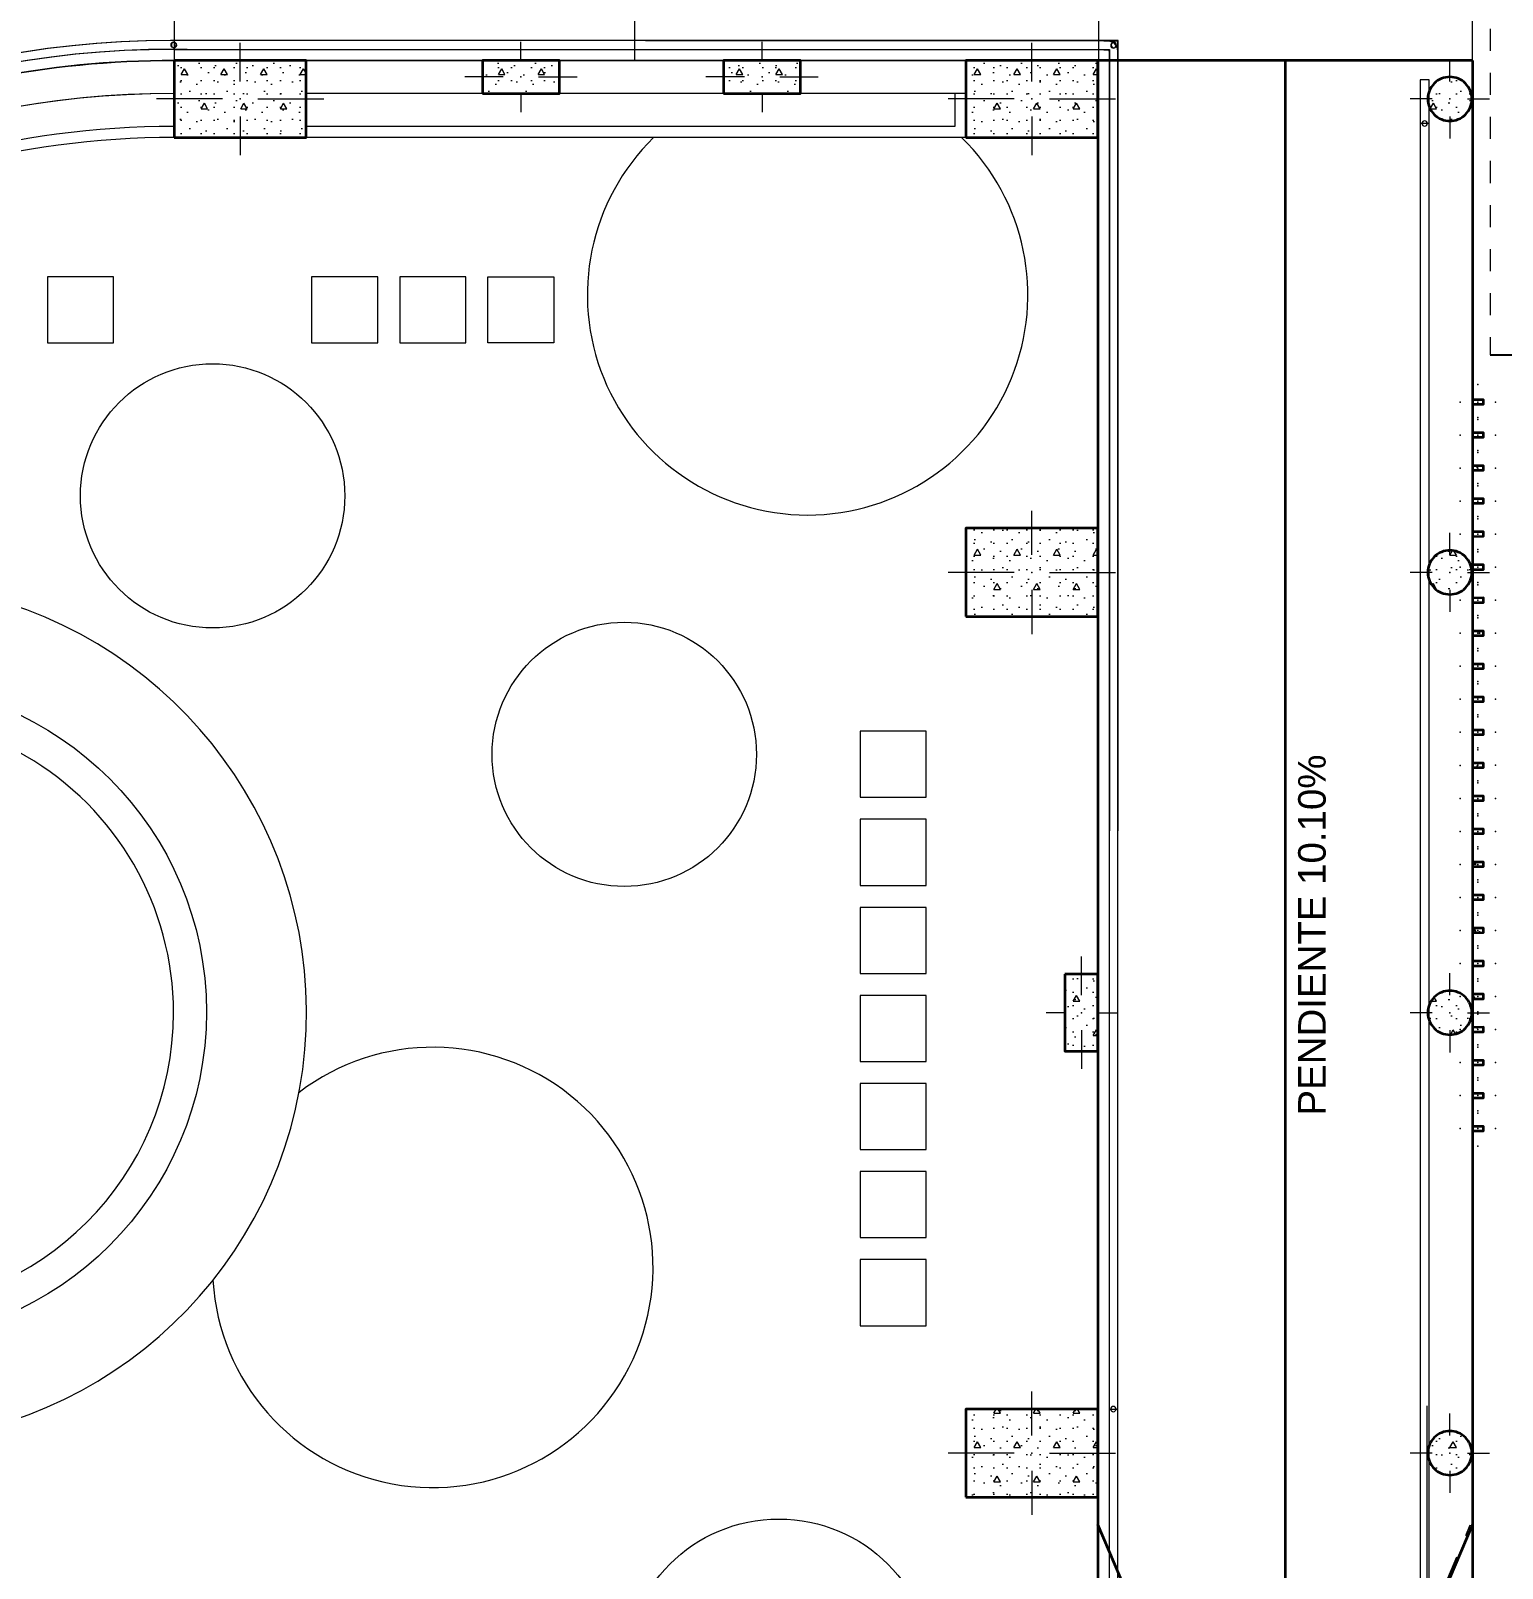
# Model space of a CAD drawing. Header units: millimetres. Extents: x 1 to 121, y 0 to 90.
# Drawn here: x 22 to 28.68, y 64.96 to 71.94 of the extents above; entities that cross this region are included whole.
import ezdxf

# ---------------------------------------------------------------- set-up
doc = ezdxf.new("R2010")
doc.units = ezdxf.units.MM
doc.set_wipeout_variables(frame=1)
for name, pattern in [('Dashed', [0.211667, 0.105833, -0.105833]), ('DASHED2', [0.375, 0.25, -0.125]), ('Hidden Line', [0.15875, 0.105833, -0.052917]), ('Wipeout_Contour', [1, 0, -1])]:
    doc.linetypes.add(name, pattern=pattern)
for name, color, linetype, lineweight, true_color in [('Annotation - Text_Pen_No__167', 7, 'Continuous', 13, 0x6a6a6a), ('Drawing & Figure_Pen_No__167', 7, 'Continuous', 13, 0x6a6a6a), ('Drawing & Figure_Pen_No__91', 171, 'Continuous', 13, 0xaaaaff), ('RAMPA PROPUESTA 1 CERRAMIENTO_Pen_No__123', 7, 'Continuous', 0, 0xd8d8d8), ('RAMPA PROPUESTA 1 CERRAMIENTO_Pen_No__28', 7, 'Continuous', 35, 0xa80f02), ('RAMPA PROPUESTA 1 CERRAMIENTO_Pen_No__48', 7, 'Continuous', 25, 0xa80f02), ('Structural - Bearing_Pen_No__167', 7, 'Continuous', 13, 0x6a6a6a)]:
    doc.layers.add(name, color=color, linetype=linetype, lineweight=lineweight, true_color=true_color)
for name, color, linetype, lineweight in [('Drawing & Figure_Pen_No__1', 7, 'Continuous', 13), ('Drawing & Figure_Pen_No__122', 9, 'Continuous', 13), ('Estructura – Carga_Pen_No__122', 9, 'Continuous', 13), ('Interior - Furniture _Pen_No__1', 7, 'Continuous', 13), ('Interior - Furniture _Pen_No__21', 7, 'Continuous', 35), ('Interior - Stair & Railing_Pen_No__1', 7, 'Continuous', 13), ('Interior - Stair & Railing_Pen_No__122', 9, 'Continuous', 13), ('Proyeccciones', 1, 'DASHED2', 18), ('Structural - Bearing_Pen_No__122', 9, 'Continuous', 13), ('Structural - Bearing_Pen_No__21', 7, 'Continuous', 35)]:
    doc.layers.add(name, color=color, linetype=linetype, lineweight=lineweight)
doc.layers.add('Structural - Bearing', color=7, linetype='Continuous')
doc.styles.add('GENERATED_STYLE_1', font='arialbd.ttf')
pattern_1 = [(0, (-25.37355, 68.62545), (0, 0.3117692), [0.03, -0.15]), (0, (-25.28355, 68.78134), (0, 0.3117692), [0.03, -0.15]), (60, (-25.37355, 68.62545), (-0.27, 0.1558846), [0.03, -0.15]), (60, (-25.19355, 68.62545), (-0.27, 0.1558846), [0.03, -0.15]), (120, (-25.34355, 68.62545), (0.27, 0.1558846), [0.03, -0.15]), (120, (-25.16355, 68.62545), (0.27, 0.1558846), [0.03, -0.15]), (0, (-25.37355, 68.65545), (0, 0.06), [0, -0.06, 0, -0.09]), (45, (-25.34355, 68.65545), (-0.04242641, 0.04242641), [0, -0.045, 0, -0.075])]

# ---------------------------------------------------------------- blocks, each defined once
blk = doc.blocks.new('Straight Ramp 23[5]', base_point=(53.0726, 3.1819))
at = {"layer": 'Interior - Furniture _Pen_No__21', "color": 7, "linetype": 'Continuous', "lineweight": 35}
for p, q in [((53.9226, 3.1819), (52.2226, 3.1819)), ((52.2226, 3.1819), (52.2226, -5.4681)), ((53.0726, 3.1819), (53.0726, -5.4681)), ((53.9226, 3.1819), (53.9226, -5.4681)), ((53.0726, -5.4681), (52.2226, -3.4681)), ((53.9226, -3.4681), (53.0726, -5.4681)), ((53.9226, -5.4681), (52.2226, -5.4681))]:
    blk.add_line(p, q, dxfattribs=at)

msp = doc.modelspace()

# ---------------------------------------------------------------- hatches: boundary and pattern name
at = {"layer": 'RAMPA PROPUESTA 1 CERRAMIENTO_Pen_No__48', "linetype": 'Continuous', "lineweight": 25, "true_color": 0xa80f02}
h = msp.add_hatch(dxfattribs=at)
h.set_pattern_fill('STRUCTURAL_CONCRETE', color=14, style=0, pattern_type=2)
h.set_pattern_definition(pattern_1)
h.paths.add_polyline_path([(28.549, 69.9658), (28.549, 69.9458), (28.599, 69.9459), (28.599, 69.9659)])
h = msp.add_hatch(dxfattribs=at)
h.set_pattern_fill('STRUCTURAL_CONCRETE', color=14, style=0, pattern_type=2)
h.set_pattern_definition(pattern_1)
h.paths.add_polyline_path([(28.549, 69.2158), (28.549, 69.1958), (28.599, 69.1959), (28.599, 69.2159)])
h = msp.add_hatch(dxfattribs=at)
h.set_pattern_fill('STRUCTURAL_CONCRETE', color=14, style=0, pattern_type=2)
h.set_pattern_definition(pattern_1)
h.paths.add_polyline_path([(28.549, 68.6158), (28.549, 68.5958), (28.599, 68.5959), (28.599, 68.6159)])
h = msp.add_hatch(dxfattribs=at)
h.set_pattern_fill('STRUCTURAL_CONCRETE', color=14, style=0, pattern_type=2)
h.set_pattern_definition(pattern_1)
h.paths.add_polyline_path([(28.549, 68.1658), (28.549, 68.1458), (28.599, 68.1459), (28.599, 68.1659)])
h = msp.add_hatch(dxfattribs=at)
h.set_pattern_fill('STRUCTURAL_CONCRETE', color=14, style=0, pattern_type=2)
h.set_pattern_definition(pattern_1)
h.paths.add_polyline_path([(28.549, 67.8658), (28.549, 67.8458), (28.599, 67.8459), (28.599, 67.8659)])
h = msp.add_hatch(dxfattribs=at)
h.set_pattern_fill('STRUCTURAL_CONCRETE', color=14, style=0, pattern_type=2)
h.set_pattern_definition(pattern_1)
h.paths.add_polyline_path([(28.549, 67.5658), (28.549, 67.5458), (28.599, 67.5459), (28.599, 67.5659)])
h = msp.add_hatch(dxfattribs=at)
h.set_pattern_fill('STRUCTURAL_CONCRETE', color=14, style=0, pattern_type=2)
h.set_pattern_definition(pattern_1)
h.paths.add_polyline_path([(28.549, 67.4158), (28.549, 67.3958), (28.599, 67.3959), (28.599, 67.4159)])
h = msp.add_hatch(dxfattribs=at)
h.set_pattern_fill('STRUCTURAL_CONCRETE', color=14, style=0, pattern_type=2)
h.set_pattern_definition(pattern_1)
h.paths.add_polyline_path([(28.549, 67.2658), (28.549, 67.2458), (28.599, 67.2459), (28.599, 67.2659)])
at = {"layer": 'Structural - Bearing_Pen_No__122', "linetype": 'Continuous', "lineweight": 13}
h = msp.add_hatch(dxfattribs=at)
h.set_pattern_fill('STRUCTURAL_CONCRETE', color=9, style=0, pattern_type=2)
h.set_pattern_definition(pattern_1)
h.paths.add_polyline_path([(28.3466, 71.6323, 0.414214), (28.4466, 71.5323, 0.414214), (28.5466, 71.6323, 0.414214), (28.4466, 71.7323, 0.414214)])
h = msp.add_hatch(dxfattribs=at)
h.set_pattern_fill('STRUCTURAL_CONCRETE', color=9, style=0, pattern_type=2)
h.set_pattern_definition(pattern_1)
h.paths.add_polyline_path([(28.3466, 69.4823, 0.414214), (28.4466, 69.3823, 0.414214), (28.5466, 69.4823, 0.414214), (28.4466, 69.5823, 0.414214)])
h = msp.add_hatch(dxfattribs=at)
h.set_pattern_fill('STRUCTURAL_CONCRETE', color=9, style=0, pattern_type=2)
h.set_pattern_definition(pattern_1)
h.paths.add_polyline_path([(28.3466, 67.4823, 0.414214), (28.4466, 67.3823, 0.414214), (28.5466, 67.4823, 0.414214), (28.4466, 67.5823, 0.414214)])
h = msp.add_hatch(dxfattribs=at)
h.set_pattern_fill('STRUCTURAL_CONCRETE', color=9, style=0, pattern_type=2)
h.set_pattern_definition(pattern_1)
h.paths.add_polyline_path([(28.3466, 65.4823, 0.414214), (28.4466, 65.3823, 0.414214), (28.5466, 65.4823, 0.414214), (28.4466, 65.5823, 0.414214)])

# ---------------------------------------------------------------- linework, layer by layer
msp.add_line((28.6294, 70.4706), (34.225, 70.4706))
at = {"layer": 'Drawing & Figure_Pen_No__1', "color": 7, "linetype": 'Continuous', "lineweight": 13}
msp.add_lwpolyline([(28.549, 73.5073), (22.6544, 73.5073, 1.000452), (22.6544, 61.4573), (28.549, 61.4573)], format="xyb", close=True, dxfattribs=at)
at = {"layer": 'Drawing & Figure_Pen_No__122', "color": 9, "linetype": 'Continuous', "lineweight": 13, "flags": 128}
msp.add_lwpolyline([(22.6517, 67.4823, 1), (19.9563, 67.4831, 1)], format="xyb", close=True, dxfattribs=at)
at = {"layer": 'Drawing & Figure_Pen_No__122', "color": 9, "linetype": 'Continuous', "lineweight": 13}
for centre, radius in [((22.829, 69.8298), 0.6), ((24.6982, 68.6555), 0.6), ((21.3042, 67.4854), 1.497), ((25.3998, 64.4828), 0.7)]:
    msp.add_circle(centre, radius, dxfattribs=at)
for centre, radius, start, end in [((25.5306, 70.7426), 1, 134.37614, 45.62386), ((21.304, 67.4827), 1.9514, 104.74189, 74.91736), ((23.8288, 66.3254), 1, 183.34919, 127.40075)]:
    msp.add_arc(centre, radius, start, end, dxfattribs=at)
at = {"layer": 'Drawing & Figure_Pen_No__167', "color": 251, "linetype": 'Continuous', "lineweight": 13, "true_color": 0x6a6a6a}
for p, q in [((22.655, 73.278), (22.654, 71.8073)), ((24.7453, 73.278), (24.7453, 71.8073))]:
    msp.add_line(p, q, dxfattribs=at)
msp.add_arc((22.6714, 67.4823), 5.1751, 90.24761, 269.80078, dxfattribs=at)
at = {"layer": 'Drawing & Figure_Pen_No__91', "color": 161, "linetype": 'Dashed', "lineweight": 13, "true_color": 0xaaaaff}
msp.add_line((27.699, 63.1573), (28.539, 65.156), dxfattribs=at)
at = {"layer": 'Estructura – Carga_Pen_No__122', "color": 9, "linetype": 'Continuous', "lineweight": 13}
for points in [[(22.3788, 70.8241), (22.0788, 70.8241), (22.0788, 70.5241), (22.3788, 70.5241)], [(23.5788, 70.5241), (23.5788, 70.8241), (23.2788, 70.8241), (23.2788, 70.5241)], [(23.9788, 70.8241), (23.6788, 70.8241), (23.6788, 70.5241), (23.9788, 70.5241)], [(24.0788, 70.5241), (24.0788, 70.8241), (24.3788, 70.8241), (24.3788, 70.5241)], [(25.7686, 68.7607), (25.7686, 68.4607), (26.0686, 68.4607), (26.0686, 68.7607)], [(26.0686, 68.3607), (25.7686, 68.3607), (25.7686, 68.0607), (26.0686, 68.0607)], [(25.7686, 67.9607), (25.7686, 67.6607), (26.0686, 67.6607), (26.0686, 67.9607)], [(25.7686, 67.2607), (26.0686, 67.2607), (26.0686, 67.5607), (25.7686, 67.5607)], [(25.7686, 67.1607), (25.7686, 66.8607), (26.0686, 66.8607), (26.0686, 67.1607)], [(25.7686, 66.4607), (26.0686, 66.4607), (26.0686, 66.7607), (25.7686, 66.7607)], [(25.7686, 66.0607), (26.0686, 66.0607), (26.0686, 66.3607), (25.7686, 66.3607)]]:
    msp.add_lwpolyline(points, close=True, dxfattribs=at)
at = {"layer": 'Interior - Stair & Railing_Pen_No__1', "color": 7, "linetype": 'Continuous', "lineweight": 13}
msp.add_lwpolyline([(26.249, 63.3073), (25.149, 63.3073), (22.653, 63.3059, -1), (22.653, 71.6587), (26.849, 71.6587), (26.849, 71.8073), (22.654, 71.8073, 0.414993), (18.329, 67.4823, 0.413351), (22.654, 63.1573), (26.249, 63.1573)], format="xyb", close=True, dxfattribs=at)
msp.add_arc((22.6517, 67.4865), 5.8315, 90.12888, 269.40029, dxfattribs=at)
at = {"layer": 'Interior - Stair & Railing_Pen_No__122', "color": 9, "linetype": 'Continuous', "lineweight": 13}
for p, q in [((22.6511, 71.898), (22.6386, 71.8979)), ((22.6511, 71.898), (22.6386, 71.8979)), ((22.6511, 71.898), (22.6386, 71.8979)), ((22.6511, 71.898), (22.6386, 71.8979)), ((22.6386, 71.8979), (22.6386, 71.8979)), ((22.6386, 71.8979), (22.6386, 71.8979)), ((22.6386, 71.8979), (22.6386, 71.8979)), ((22.6386, 71.8979), (22.6386, 71.8979)), ((22.654, 71.8973), (22.6415, 71.8973)), ((22.6415, 71.8973), (22.6415, 71.8973)), ((22.654, 71.8973), (22.6415, 71.8973)), ((22.6415, 71.8973), (22.6415, 71.8973)), ((22.654, 71.8973), (22.6415, 71.8973)), ((22.6415, 71.8973), (22.6415, 71.8973)), ((22.654, 71.8973), (22.6415, 71.8973)), ((22.6415, 71.8973), (22.6415, 71.8973)), ((22.6761, 71.8979), (22.6511, 71.898)), ((22.6511, 71.898), (22.6511, 71.898)), ((22.6761, 71.8979), (22.6511, 71.898)), ((22.6511, 71.898), (22.6511, 71.898)), ((22.6761, 71.8979), (22.6511, 71.898)), ((22.6511, 71.898), (22.6511, 71.898)), ((22.6761, 71.8979), (22.6511, 71.898)), ((22.6511, 71.898), (22.6511, 71.898)), ((22.6511, 71.858), (22.6511, 71.858)), ((22.6511, 71.858), (22.6761, 71.8579)), ((22.6511, 71.858), (22.6511, 71.858)), ((22.6511, 71.858), (22.6761, 71.8579)), ((22.6511, 71.858), (22.6511, 71.858)), ((22.6511, 71.858), (22.6761, 71.8579)), ((22.6511, 71.858), (22.6511, 71.858)), ((22.6511, 71.858), (22.6761, 71.8579)), ((22.679, 71.8973), (22.654, 71.8973)), ((22.654, 71.8973), (22.654, 71.8973)), ((22.679, 71.8973), (22.654, 71.8973)), ((22.654, 71.8973), (22.654, 71.8973)), ((22.679, 71.8973), (22.654, 71.8973)), ((22.654, 71.8973), (22.654, 71.8973)), ((22.679, 71.8973), (22.654, 71.8973)), ((22.654, 71.8973), (22.654, 71.8973)), ((22.654, 71.8573), (22.654, 71.8573)), ((22.654, 71.8573), (22.654, 71.8573)), ((22.654, 71.8573), (22.679, 71.8573)), ((22.654, 71.8573), (22.654, 71.8573)), ((22.654, 71.8573), (22.654, 71.8573)), ((22.654, 71.8573), (22.679, 71.8573)), ((22.654, 71.8573), (22.654, 71.8573)), ((22.654, 71.8573), (22.654, 71.8573)), ((22.654, 71.8573), (22.679, 71.8573)), ((22.654, 71.8573), (22.654, 71.8573)), ((22.654, 71.8573), (22.654, 71.8573)), ((22.654, 71.8573), (22.679, 71.8573)), ((22.7011, 71.8979), (22.6761, 71.8979)), ((22.7011, 71.8979), (22.6761, 71.8979)), ((22.7011, 71.8979), (22.6761, 71.8979)), ((22.7011, 71.8979), (22.6761, 71.8979)), ((22.6761, 71.8579), (22.7011, 71.8579)), ((22.6761, 71.8579), (22.7011, 71.8579)), ((22.6761, 71.8579), (22.7011, 71.8579)), ((22.6761, 71.8579), (22.7011, 71.8579)), ((22.704, 71.8973), (22.679, 71.8973)), ((22.704, 71.8973), (22.679, 71.8973)), ((22.704, 71.8973), (22.679, 71.8973)), ((22.704, 71.8973), (22.679, 71.8973)), ((22.679, 71.8573), (22.704, 71.8573)), ((22.679, 71.8573), (22.704, 71.8573)), ((22.679, 71.8573), (22.704, 71.8573)), ((22.679, 71.8573), (22.704, 71.8573)), ((22.7136, 71.8979), (22.7011, 71.8979)), ((22.7136, 71.8979), (22.7011, 71.8979)), ((22.7136, 71.8979), (22.7011, 71.8979)), ((22.7136, 71.8979), (22.7011, 71.8979)), ((22.7011, 71.8579), (22.7136, 71.8579)), ((22.7011, 71.8579), (22.7136, 71.8579)), ((22.7011, 71.8579), (22.7136, 71.8579)), ((22.7011, 71.8579), (22.7136, 71.8579)), ((22.7165, 71.8973), (22.704, 71.8973)), ((22.7165, 71.8973), (22.704, 71.8973)), ((22.7165, 71.8973), (22.704, 71.8973)), ((22.7165, 71.8973), (22.704, 71.8973)), ((22.704, 71.8573), (22.7165, 71.8573)), ((22.704, 71.8573), (22.7165, 71.8573)), ((22.704, 71.8573), (22.7165, 71.8573)), ((22.704, 71.8573), (22.7165, 71.8573)), ((26.9055, 71.8952), (22.7136, 71.8979)), ((26.9055, 71.8952), (22.7136, 71.8979)), ((26.9055, 71.8952), (22.7136, 71.8979)), ((26.8759, 71.8952), (22.7136, 71.8979)), ((22.7136, 71.8579), (26.899, 71.8552)), ((22.7136, 71.8579), (26.899, 71.8552)), ((22.7136, 71.8579), (26.899, 71.8552)), ((22.7136, 71.8579), (26.8759, 71.8552)), ((26.9077, 71.8973), (22.7165, 71.8973)), ((26.9077, 71.8973), (22.7165, 71.8973)), ((26.9077, 71.8973), (22.7165, 71.8973)), ((26.8783, 71.8973), (22.7165, 71.8973)), ((22.7165, 71.8573), (26.9011, 71.8573)), ((22.7165, 71.8573), (26.9011, 71.8573)), ((22.7165, 71.8573), (26.9011, 71.8573)), ((22.7165, 71.8573), (26.8783, 71.8573)), ((26.8931, 71.8952), (26.8759, 71.8952)), ((26.8759, 71.8552), (26.8918, 71.8552)), ((26.8953, 71.8973), (26.8783, 71.8973)), ((26.8783, 71.8573), (26.894, 71.8573)), ((26.8918, 71.8552), (26.8946, 71.8548)), ((26.8944, 71.8952), (26.8931, 71.8952)), ((26.894, 71.8573), (26.8968, 71.857)), ((26.905, 71.8938), (26.8944, 71.8952)), ((26.8966, 71.8973), (26.8953, 71.8973)), ((26.9072, 71.8959), (26.8966, 71.8973)), ((26.8968, 71.857), (26.8982, 71.8564)), ((26.8982, 71.8564), (26.8994, 71.8555)), ((26.899, 71.8552), (26.899, 71.8482)), ((26.899, 71.8552), (26.899, 71.8482)), ((26.899, 71.8552), (26.899, 71.8482)), ((26.8994, 71.8555), (26.8997, 71.855)), ((26.8997, 71.855), (26.9002, 71.8543)), ((26.9011, 71.8573), (26.9011, 71.8505)), ((26.9011, 71.8573), (26.9011, 71.8505)), ((26.9011, 71.8573), (26.9011, 71.8505)), ((26.916, 71.8892), (26.905, 71.8938)), ((26.919, 71.8952), (26.9055, 71.8952)), ((26.919, 71.8952), (26.9055, 71.8952)), ((26.919, 71.8952), (26.9055, 71.8952)), ((26.9182, 71.8914), (26.9072, 71.8959)), ((26.9211, 71.8973), (26.9077, 71.8973)), ((26.9211, 71.8973), (26.9077, 71.8973)), ((26.9211, 71.8973), (26.9077, 71.8973)), ((26.9256, 71.882), (26.916, 71.8892)), ((26.9277, 71.8842), (26.9182, 71.8914)), ((26.939, 71.8952), (26.919, 71.8952)), ((26.939, 71.8952), (26.919, 71.8952)), ((26.939, 71.8952), (26.919, 71.8952)), ((26.9411, 71.8973), (26.9211, 71.8973)), ((26.9411, 71.8973), (26.9211, 71.8973)), ((26.9411, 71.8973), (26.9211, 71.8973)), ((26.9329, 71.8726), (26.9256, 71.882)), ((26.9351, 71.8747), (26.9277, 71.8842)), ((26.9376, 71.8615), (26.9329, 71.8726)), ((26.9397, 71.8637), (26.9351, 71.8747)), ((26.938, 71.8581), (26.9376, 71.8615)), ((26.939, 71.851), (26.938, 71.8581)), ((26.939, 71.8482), (26.939, 71.8952)), ((26.939, 71.8482), (26.939, 71.8952)), ((26.939, 71.8482), (26.939, 71.8952)), ((26.9401, 71.8604), (26.9397, 71.8637)), ((26.9411, 71.8532), (26.9401, 71.8604)), ((26.9411, 71.8505), (26.9411, 71.8973)), ((26.9411, 71.8505), (26.9411, 71.8973)), ((26.9411, 71.8505), (26.9411, 71.8973)), ((26.8946, 71.8548), (26.896, 71.8542)), ((26.896, 71.8542), (26.8972, 71.8533)), ((26.8972, 71.8533), (26.8977, 71.8527)), ((26.8977, 71.8527), (26.8981, 71.8521)), ((26.8981, 71.8521), (26.8987, 71.8509)), ((26.8987, 71.8509), (26.899, 71.8483)), ((26.899, 71.8483), (26.899, 71.8291)), ((26.899, 71.8482), (26.899, 71.8291)), ((26.899, 71.8482), (26.899, 71.8291)), ((26.899, 71.8482), (26.899, 71.8291)), ((26.899, 71.8291), (26.899, 71.8212)), ((26.899, 71.8291), (26.899, 71.8212)), ((26.899, 71.8291), (26.899, 71.8212)), ((26.899, 71.8291), (26.899, 71.8212)), ((26.899, 71.8212), (26.899, 71.8077)), ((26.899, 71.8212), (26.899, 71.8077)), ((26.899, 71.8212), (26.899, 71.8077)), ((26.899, 71.8212), (26.899, 71.804)), ((26.9011, 71.8103), (26.899, 63.1073)), ((26.9011, 71.8103), (26.899, 63.1073)), ((26.9011, 71.8103), (26.899, 63.1073)), ((26.899, 71.8077), (26.899, 65.6823)), ((26.899, 71.8077), (26.899, 65.6823)), ((26.899, 71.8077), (26.899, 65.6823)), ((26.9011, 71.8066), (26.899, 63.1293)), ((26.899, 71.804), (26.899, 65.6823)), ((26.9002, 71.8543), (26.9008, 71.8531)), ((26.9008, 71.8531), (26.9011, 71.8505)), ((26.9011, 71.8505), (26.9011, 71.8309)), ((26.9011, 71.8505), (26.9011, 71.8309)), ((26.9011, 71.8505), (26.9011, 71.8309)), ((26.9011, 71.8505), (26.9011, 71.8309)), ((26.9011, 71.8309), (26.9011, 71.8237)), ((26.9011, 71.8309), (26.9011, 71.8237)), ((26.9011, 71.8309), (26.9011, 71.8237)), ((26.9011, 71.8309), (26.9011, 71.8237)), ((26.9011, 71.8237), (26.9011, 71.8103)), ((26.9011, 71.8237), (26.9011, 71.8103)), ((26.9011, 71.8237), (26.9011, 71.8103)), ((26.9011, 71.8237), (26.9011, 71.8066)), ((26.939, 71.8291), (26.939, 71.851)), ((26.939, 71.8291), (26.939, 71.8482)), ((26.939, 71.8291), (26.939, 71.8482)), ((26.939, 71.8291), (26.939, 71.8482)), ((26.939, 71.8212), (26.939, 71.8291)), ((26.939, 71.8212), (26.939, 71.8291)), ((26.939, 71.8212), (26.939, 71.8291)), ((26.939, 71.8212), (26.939, 71.8291)), ((26.939, 71.8077), (26.939, 71.8212)), ((26.939, 71.8077), (26.939, 71.8212)), ((26.939, 71.8077), (26.939, 71.8212)), ((26.939, 71.804), (26.939, 71.8212)), ((26.939, 63.1003), (26.9411, 71.8103)), ((26.939, 63.1003), (26.9411, 71.8103)), ((26.939, 63.1003), (26.9411, 71.8103)), ((26.939, 65.6823), (26.939, 71.8077)), ((26.939, 65.6823), (26.939, 71.8077)), ((26.939, 65.6823), (26.939, 71.8077)), ((26.939, 63.1293), (26.9411, 71.8066)), ((26.939, 65.6823), (26.939, 71.804)), ((26.9411, 71.8309), (26.9411, 71.8532)), ((26.9411, 71.8309), (26.9411, 71.8505)), ((26.9411, 71.8309), (26.9411, 71.8505)), ((26.9411, 71.8309), (26.9411, 71.8505)), ((26.9411, 71.8237), (26.9411, 71.8309)), ((26.9411, 71.8237), (26.9411, 71.8309)), ((26.9411, 71.8237), (26.9411, 71.8309)), ((26.9411, 71.8237), (26.9411, 71.8309)), ((26.9411, 71.8103), (26.9411, 71.8237)), ((26.9411, 71.8103), (26.9411, 71.8237)), ((26.9411, 71.8103), (26.9411, 71.8237)), ((26.9411, 71.8066), (26.9411, 71.8237)), ((28.3522, 71.7199), (28.3122, 71.7199)), ((28.3122, 71.7199), (28.3122, 71.521)), ((28.3522, 71.7199), (28.3122, 71.7199)), ((28.3122, 71.7199), (28.3122, 71.521)), ((28.3522, 71.7199), (28.3122, 71.7199)), ((28.3122, 71.7199), (28.3122, 71.521)), ((28.3522, 71.521), (28.3522, 71.7199)), ((28.3522, 71.521), (28.3522, 71.7199)), ((28.3522, 71.521), (28.3522, 71.7199)), ((28.3122, 71.521), (28.3122, 63.1698)), ((28.3122, 71.521), (28.3122, 63.1698)), ((28.3122, 71.521), (28.3122, 63.1698)), ((28.3122, 71.521), (28.3122, 63.1714)), ((28.3522, 71.521), (28.3122, 71.521)), ((28.3522, 63.1698), (28.3522, 71.521)), ((28.3522, 63.1698), (28.3522, 71.521)), ((28.3522, 63.1698), (28.3522, 71.521)), ((28.3522, 63.1714), (28.3522, 71.521)), ((26.899, 65.6823), (26.899, 65.4836)), ((26.899, 65.6823), (26.899, 65.4836)), ((26.899, 65.6823), (26.899, 63.1573)), ((26.899, 65.6823), (26.939, 65.6823)), ((26.939, 65.4836), (26.939, 65.6823)), ((26.939, 65.4836), (26.939, 65.6823)), ((26.939, 63.1515), (26.939, 65.6823)), ((28.3435, 65.6837), (28.3435, 65.6966)), ((28.3435, 65.6823), (28.3435, 65.6948)), ((28.3435, 65.6823), (28.3435, 65.6948)), ((28.3435, 65.6823), (28.3435, 65.6948)), ((28.3435, 65.6809), (28.3435, 65.6837)), ((28.3435, 65.6573), (28.3435, 65.6823)), ((28.3435, 65.6573), (28.3435, 65.6823)), ((28.3435, 65.6573), (28.3435, 65.6823)), ((28.3435, 65.658), (28.3435, 65.6809)), ((28.3435, 65.6323), (28.3435, 65.658)), ((28.3435, 65.6323), (28.3435, 65.6573)), ((28.3435, 65.6323), (28.3435, 65.6573)), ((28.3435, 65.6323), (28.3435, 65.6573)), ((28.3435, 65.6198), (28.3435, 65.6323)), ((28.3435, 65.6198), (28.3435, 65.6323)), ((28.3435, 65.6198), (28.3435, 65.6323)), ((28.3435, 65.6195), (28.3435, 65.6323)), ((28.3435, 61.7091), (28.3435, 65.6198)), ((28.3435, 61.7091), (28.3435, 65.6198)), ((28.3435, 61.7091), (28.3435, 65.6198)), ((28.3435, 61.7091), (28.3435, 65.6195))]:
    msp.add_line(p, q, dxfattribs=at)
for points in [[(22.6511, 71.866, 1), (22.6511, 71.89, 1)], [(22.654, 71.8653, 1), (22.654, 71.8893, 1)], [(26.919, 71.8632, 1), (26.919, 71.8872, 1)], [(26.9211, 71.8653, 1), (26.9211, 71.8893, 1)], [(28.3202, 71.521, 1), (28.3442, 71.521, 1)], [(26.907, 65.6823, 1), (26.931, 65.6823, 1)]]:
    msp.add_lwpolyline(points, format="xyb", close=True, dxfattribs=at)
for centre, radius, start, end in [((22.6517, 67.4865), 5.8315, 90.12888, 269.40029), ((22.6517, 67.4865), 5.8315, 90.12888, 269.40029), ((22.6517, 67.4865), 5.8315, 90.12888, 269.40029), ((22.6517, 67.4865), 5.7915, 90.0061, 269.52272), ((22.6517, 67.4865), 5.7915, 90.0061, 269.52272), ((22.6517, 67.4865), 5.7915, 90.0061, 269.52272), ((22.6517, 67.4865), 5.7915, 90.0061, 269.52272), ((22.6517, 67.4823), 4.415, 90.13201, 269.20709), ((22.6517, 67.4823), 4.415, 90.13201, 269.20709), ((22.6517, 67.4823), 4.415, 90.13201, 269.20709), ((22.6517, 67.4823), 4.415, 90.13201, 269.20709), ((22.6541, 67.4826), 4.4153, 90.20119, 269.17505), ((22.6541, 67.4826), 4.4153, 90.20119, 269.17505), ((22.6541, 67.4826), 4.4153, 90.20119, 269.17505), ((22.6541, 67.4826), 4.4153, 90.20119, 269.17505), ((22.6517, 67.4823), 4.375, 89.97002, 269.36897), ((22.6517, 67.4823), 4.375, 89.97002, 269.36897), ((22.6517, 67.4823), 4.375, 89.97002, 269.36897), ((22.6517, 67.4823), 4.375, 89.97002, 269.36897), ((22.6541, 67.4826), 4.3753, 90.03946, 269.33774), ((22.6541, 67.4826), 4.3753, 90.03946, 269.33774), ((22.6541, 67.4826), 4.3753, 90.03946, 269.33774), ((22.6541, 67.4826), 4.3753, 90.03946, 269.33774)]:
    msp.add_arc(centre, radius, start, end, dxfattribs=at)
at = {"layer": 'Proyeccciones', "color": 165, "linetype": 'DASHED2', "lineweight": 9, "ltscale": 0.4, "true_color": 0x5e67af}
msp.add_lwpolyline([(28.6294, 70.4706), (35.5294, 70.4706), (35.5294, 74.1506), (28.6294, 74.1506)], close=True, dxfattribs=at)
at = {"layer": 'RAMPA PROPUESTA 1 CERRAMIENTO_Pen_No__123', "color": 254, "linetype": 'Continuous', "lineweight": 0, "true_color": 0xd8d8d8}
for p in [(28.5739, 70.3359), (28.494, 70.2558), (28.574, 70.2559), (28.654, 70.2559), (28.5739, 70.1859), (28.5741, 70.1759), (28.494, 70.1058), (28.574, 70.1059), (28.654, 70.1059), (28.5739, 70.0359), (28.5741, 70.0259), (28.494, 69.9558), (28.574, 69.9559), (28.654, 69.9559), (28.5739, 69.8859), (28.5741, 69.8759), (28.494, 69.8058), (28.574, 69.8059), (28.654, 69.8059), (28.5739, 69.7359), (28.5741, 69.7259), (28.494, 69.6558), (28.574, 69.6559), (28.654, 69.6559), (28.5739, 69.5859), (28.5741, 69.5759), (28.494, 69.5058), (28.574, 69.5059), (28.654, 69.5059), (28.5739, 69.4359), (28.5741, 69.4259), (28.494, 69.3558), (28.574, 69.3559), (28.654, 69.3559), (28.5739, 69.2859), (28.5741, 69.2759), (28.494, 69.2058), (28.574, 69.2059), (28.654, 69.2059), (28.5739, 69.1359), (28.5741, 69.1259), (28.494, 69.0558), (28.574, 69.0559), (28.654, 69.0559), (28.5739, 68.9859), (28.5741, 68.9759), (28.494, 68.9058), (28.574, 68.9059), (28.654, 68.9059), (28.5739, 68.8359), (28.5741, 68.8259), (28.494, 68.7558), (28.574, 68.7559), (28.654, 68.7559), (28.5739, 68.6859), (28.5741, 68.6759), (28.494, 68.6058), (28.574, 68.6059), (28.654, 68.6059), (28.5739, 68.5359), (28.5741, 68.5259), (28.494, 68.4558), (28.574, 68.4559), (28.654, 68.4559), (28.5739, 68.3859), (28.5741, 68.3759), (28.494, 68.3058), (28.574, 68.3059), (28.654, 68.3059), (28.5739, 68.2359), (28.5741, 68.2259), (28.494, 68.1558), (28.574, 68.1559), (28.654, 68.1559), (28.5739, 68.0859), (28.5741, 68.0759), (28.494, 68.0058), (28.574, 68.0059), (28.654, 68.0059), (28.5739, 67.9359), (28.5741, 67.9259), (28.494, 67.8558), (28.574, 67.8559), (28.654, 67.8559), (28.5739, 67.7859), (28.5741, 67.7759), (28.494, 67.7058), (28.574, 67.7059), (28.654, 67.7059), (28.5739, 67.6359), (28.5741, 67.6259), (28.494, 67.5558), (28.574, 67.5559), (28.654, 67.5559), (28.5739, 67.4859), (28.5741, 67.4759), (28.494, 67.4058), (28.574, 67.4059), (28.654, 67.4059), (28.5739, 67.3359), (28.5741, 67.3259), (28.494, 67.2558), (28.574, 67.2559), (28.654, 67.2559), (28.5739, 67.1859), (28.5741, 67.1759), (28.494, 67.1058), (28.574, 67.1059), (28.654, 67.1059), (28.5739, 67.0359), (28.5741, 67.0259), (28.494, 66.9558), (28.574, 66.9559), (28.654, 66.9559), (28.5741, 66.8759)]:
    msp.add_point(p, dxfattribs=at)
at = {"layer": 'RAMPA PROPUESTA 1 CERRAMIENTO_Pen_No__28', "color": 14, "linetype": 'Continuous', "lineweight": 35, "true_color": 0xa80f02}
for points in [[(28.549, 70.2658), (28.549, 70.2458), (28.599, 70.2459), (28.599, 70.2659)], [(28.549, 70.1158), (28.549, 70.0958), (28.599, 70.0959), (28.599, 70.1159)], [(28.549, 69.9658), (28.549, 69.9458), (28.599, 69.9459), (28.599, 69.9659)], [(28.549, 69.8158), (28.549, 69.7958), (28.599, 69.7959), (28.599, 69.8159)], [(28.549, 69.6658), (28.549, 69.6458), (28.599, 69.6459), (28.599, 69.6659)], [(28.549, 69.5158), (28.549, 69.4958), (28.599, 69.4959), (28.599, 69.5159)], [(28.549, 69.3658), (28.549, 69.3458), (28.599, 69.3459), (28.599, 69.3659)], [(28.549, 69.2158), (28.549, 69.1958), (28.599, 69.1959), (28.599, 69.2159)], [(28.549, 69.0658), (28.549, 69.0458), (28.599, 69.0459), (28.599, 69.0659)], [(28.549, 68.9158), (28.549, 68.8958), (28.599, 68.8959), (28.599, 68.9159)], [(28.549, 68.7658), (28.549, 68.7458), (28.599, 68.7459), (28.599, 68.7659)], [(28.549, 68.6158), (28.549, 68.5958), (28.599, 68.5959), (28.599, 68.6159)], [(28.549, 68.4658), (28.549, 68.4458), (28.599, 68.4459), (28.599, 68.4659)], [(28.549, 68.3158), (28.549, 68.2958), (28.599, 68.2959), (28.599, 68.3159)], [(28.549, 68.1658), (28.549, 68.1458), (28.599, 68.1459), (28.599, 68.1659)], [(28.549, 68.0158), (28.549, 67.9958), (28.599, 67.9959), (28.599, 68.0159)], [(28.549, 67.8658), (28.549, 67.8458), (28.599, 67.8459), (28.599, 67.8659)], [(28.549, 67.7158), (28.549, 67.6958), (28.599, 67.6959), (28.599, 67.7159)], [(28.549, 67.5658), (28.549, 67.5458), (28.599, 67.5459), (28.599, 67.5659)], [(28.549, 67.4158), (28.549, 67.3958), (28.599, 67.3959), (28.599, 67.4159)], [(28.549, 67.2658), (28.549, 67.2458), (28.599, 67.2459), (28.599, 67.2659)], [(28.549, 67.1158), (28.549, 67.0958), (28.599, 67.0959), (28.599, 67.1159)], [(28.549, 66.9658), (28.549, 66.9458), (28.599, 66.9459), (28.599, 66.9659)]]:
    msp.add_lwpolyline(points, close=True, dxfattribs=at)
at = {"layer": 'Structural - Bearing_Pen_No__167', "color": 251, "linetype": 'Continuous', "lineweight": 13, "true_color": 0x6a6a6a}
for p, q in [((28.4466, 71.7123), (28.4466, 71.8123)), ((28.3666, 71.6323), (28.2666, 71.6323)), ((28.5266, 71.6323), (28.6266, 71.6323)), ((28.4466, 71.5523), (28.4466, 71.4523)), ((28.4466, 69.5623), (28.4466, 69.6623)), ((28.3666, 69.4823), (28.2666, 69.4823)), ((28.5266, 69.4823), (28.6266, 69.4823)), ((28.4466, 69.4023), (28.4466, 69.3023)), ((28.4466, 67.5623), (28.4466, 67.6623)), ((28.3666, 67.4823), (28.2666, 67.4823)), ((28.5266, 67.4823), (28.6266, 67.4823)), ((28.4466, 67.4023), (28.4466, 67.3023)), ((28.4466, 65.5623), (28.4466, 65.6623)), ((28.3666, 65.4823), (28.2666, 65.4823)), ((28.5266, 65.4823), (28.6266, 65.4823)), ((28.4466, 65.4023), (28.4466, 65.3023))]:
    msp.add_line(p, q, dxfattribs=at)
msp.add_lwpolyline([(26.8511, 71.8073), (28.549, 71.8073), (28.549, 73.5073), (26.8511, 73.5073)], close=True, dxfattribs=at)
for points in [[(26.249, 71.4573), (23.254, 71.4573), (22.654, 71.4573, 1.000253), (22.654, 63.5073), (26.249, 63.5073), (26.249, 63.1573), (22.654, 63.1573, -0.414993), (18.329, 67.4823, -0.414599), (22.654, 71.8073), (26.249, 71.8073)], [(26.199, 71.5073), (23.254, 71.5073), (22.654, 71.5073, 1.000252), (22.654, 63.4573), (26.199, 63.4573), (26.199, 63.3073), (22.654, 63.3073, -0.414998), (18.4766, 67.4823, -0.414603), (22.653, 71.6587), (26.199, 71.6573)]]:
    msp.add_lwpolyline(points, format="xyb", close=True, dxfattribs=at)
for p in [(28.4466, 71.6323), (28.4466, 69.4823), (28.4466, 67.4823), (28.4466, 65.4823)]:
    msp.add_point(p, dxfattribs=at)
at = {"layer": 'Structural - Bearing_Pen_No__21', "color": 7, "linetype": 'Continuous', "lineweight": 35}
for points in [[(28.3466, 71.6323, 0.414214), (28.4466, 71.5323, 0.414214), (28.5466, 71.6323, 0.414214), (28.4466, 71.7323, 0.414214)], [(28.3466, 69.4823, 0.414214), (28.4466, 69.3823, 0.414214), (28.5466, 69.4823, 0.414214), (28.4466, 69.5823, 0.414214)], [(28.3466, 67.4823, 0.414214), (28.4466, 67.3823, 0.414214), (28.5466, 67.4823, 0.414214), (28.4466, 67.5823, 0.414214)], [(28.3466, 65.4823, 0.414214), (28.4466, 65.3823, 0.414214), (28.5466, 65.4823, 0.414214), (28.4466, 65.5823, 0.414214)]]:
    msp.add_lwpolyline(points, format="xyb", close=True, dxfattribs=at)

# ---------------------------------------------------------------- block references
at = {"layer": 'Interior - Furniture _Pen_No__1', "color": 7, "linetype": 'Continuous', "lineweight": 13}
msp.add_blockref('Straight Ramp 23[5]', (27.699, 71.8073), dxfattribs=at)

# ---------------------------------------------------------------- texts
at = {"layer": 'Annotation - Text_Pen_No__167', "color": 251, "linetype": 'Continuous', "lineweight": 13, "true_color": 0x6a6a6a, "insert": (27.7578, 67.8351), "char_height": 0.125, "attachment_point": 2, "rotation": 90, "style": 'GENERATED_STYLE_1'}
msp.add_mtext('\\A1;{\\pqc;\\fArial|b0|i0|c0|p34;PENDIENTE 10.10%}', dxfattribs=at)

# ---------------------------------------------------------------- next in the draw order: wipeouts: each hides what was drawn before it
at = {"color": 254, "linetype": 'Wipeout_Contour', "lineweight": 0, "ltscale": 193.694473}
msp.add_wipeout([(22.654, 71.4573), (23.254, 71.4573), (23.254, 71.8073), (22.654, 71.8073)], dxfattribs=at).dxf.layer = 'Structural - Bearing'
at = {"color": 254, "linetype": 'Wipeout_Contour', "lineweight": 0, "ltscale": 198.808764}
msp.add_wipeout([(24.054, 71.6573), (24.404, 71.6573), (24.404, 71.8073), (24.054, 71.8073)], dxfattribs=at).dxf.layer = 'Structural - Bearing'
at = {"color": 254, "linetype": 'Wipeout_Contour', "lineweight": 0, "ltscale": 203.180187}
msp.add_wipeout([(25.149, 71.6573), (25.499, 71.6573), (25.499, 71.8073), (25.149, 71.8073)], dxfattribs=at).dxf.layer = 'Structural - Bearing'
at = {"color": 254, "linetype": 'Wipeout_Contour', "lineweight": 0, "ltscale": 208.047996}
msp.add_wipeout([(26.249, 71.4573), (26.849, 71.4573), (26.849, 71.8073), (26.249, 71.8073)], dxfattribs=at).dxf.layer = 'Structural - Bearing'
at = {"color": 254, "linetype": 'Wipeout_Contour', "lineweight": 0, "ltscale": 207.729415}
msp.add_wipeout([(26.249, 69.2823), (26.849, 69.2823), (26.849, 69.6823), (26.249, 69.6823)], dxfattribs=at).dxf.layer = 'Structural - Bearing'
at = {"color": 254, "linetype": 'Wipeout_Contour', "lineweight": 0, "ltscale": 208.651363}
msp.add_wipeout([(26.699, 67.6573), (26.699, 67.3073), (26.849, 67.3073), (26.849, 67.6573)], dxfattribs=at).dxf.layer = 'Structural - Bearing'
at = {"color": 254, "linetype": 'Wipeout_Contour', "lineweight": 0, "ltscale": 208.08279}
msp.add_wipeout([(26.249, 65.2823), (26.849, 65.2823), (26.849, 65.6823), (26.249, 65.6823)], dxfattribs=at).dxf.layer = 'Structural - Bearing'

# ---------------------------------------------------------------- next in the draw order: hatches: boundary and pattern name
at = {"layer": 'Structural - Bearing_Pen_No__122', "linetype": 'Continuous', "lineweight": 13}
h = msp.add_hatch(dxfattribs=at)
h.set_pattern_fill('STRUCTURAL_CONCRETE', color=9, style=0, pattern_type=2)
h.set_pattern_definition(pattern_1)
h.paths.add_polyline_path([(22.654, 71.4573), (23.254, 71.4573), (23.254, 71.8073), (22.654, 71.8073)])
h = msp.add_hatch(dxfattribs=at)
h.set_pattern_fill('STRUCTURAL_CONCRETE', color=9, style=0, pattern_type=2)
h.set_pattern_definition(pattern_1)
h.paths.add_polyline_path([(24.054, 71.6573), (24.404, 71.6573), (24.404, 71.8073), (24.054, 71.8073)])
h = msp.add_hatch(dxfattribs=at)
h.set_pattern_fill('STRUCTURAL_CONCRETE', color=9, style=0, pattern_type=2)
h.set_pattern_definition(pattern_1)
h.paths.add_polyline_path([(25.149, 71.6573), (25.499, 71.6573), (25.499, 71.8073), (25.149, 71.8073)])
h = msp.add_hatch(dxfattribs=at)
h.set_pattern_fill('STRUCTURAL_CONCRETE', color=9, style=0, pattern_type=2)
h.set_pattern_definition(pattern_1)
h.paths.add_polyline_path([(26.249, 71.4573), (26.849, 71.4573), (26.849, 71.8073), (26.249, 71.8073)])
h = msp.add_hatch(dxfattribs=at)
h.set_pattern_fill('STRUCTURAL_CONCRETE', color=9, style=0, pattern_type=2)
h.set_pattern_definition(pattern_1)
h.paths.add_polyline_path([(26.249, 69.2823), (26.849, 69.2823), (26.849, 69.6823), (26.249, 69.6823)])
h = msp.add_hatch(dxfattribs=at)
h.set_pattern_fill('STRUCTURAL_CONCRETE', color=9, style=0, pattern_type=2)
h.set_pattern_definition(pattern_1)
h.paths.add_polyline_path([(26.699, 67.6573), (26.699, 67.3073), (26.849, 67.3073), (26.849, 67.6573)])
h = msp.add_hatch(dxfattribs=at)
h.set_pattern_fill('STRUCTURAL_CONCRETE', color=9, style=0, pattern_type=2)
h.set_pattern_definition(pattern_1)
h.paths.add_polyline_path([(26.249, 65.2823), (26.849, 65.2823), (26.849, 65.6823), (26.249, 65.6823)])

# ---------------------------------------------------------------- next in the draw order: linework, layer by layer
at = {"layer": 'Proyeccciones', "linetype": 'DASHED2', "lineweight": 9, "ltscale": 0.4}
for points in [[(17.5386, 71.2897, -0.236978), (22.6517, 73.8573), (28.549, 73.8573)], [(17.9171, 71.2888, -0.227202), (22.6517, 73.5573), (28.549, 73.5573)]]:
    msp.add_lwpolyline(points, format="xyb", dxfattribs=at)
at = {"layer": 'Structural - Bearing_Pen_No__167', "color": 251, "linetype": 'Continuous', "lineweight": 13, "true_color": 0x6a6a6a}
for p, q in [((22.954, 71.7123), (22.954, 71.8873)), ((24.229, 71.8123), (24.229, 71.8923)), ((25.324, 71.8123), (25.324, 71.8923)), ((26.549, 71.7123), (26.549, 71.8873)), ((24.149, 71.7323), (23.974, 71.7323)), ((24.309, 71.7323), (24.484, 71.7323)), ((25.244, 71.7323), (25.069, 71.7323)), ((25.404, 71.7323), (25.579, 71.7323)), ((24.229, 71.6523), (24.229, 71.5723)), ((25.324, 71.6523), (25.324, 71.5723)), ((22.874, 71.6323), (22.574, 71.6323)), ((23.034, 71.6323), (23.334, 71.6323)), ((26.469, 71.6323), (26.169, 71.6323)), ((26.629, 71.6323), (26.929, 71.6323)), ((22.954, 71.5523), (22.954, 71.3773)), ((26.549, 71.5523), (26.549, 71.3773)), ((26.549, 69.5623), (26.549, 69.7623)), ((26.469, 69.4823), (26.169, 69.4823)), ((26.629, 69.4823), (26.929, 69.4823)), ((26.549, 69.4023), (26.549, 69.2023)), ((26.774, 67.5623), (26.774, 67.7373)), ((26.694, 67.4823), (26.614, 67.4823)), ((26.854, 67.4823), (26.934, 67.4823)), ((26.774, 67.4023), (26.774, 67.2273)), ((26.549, 65.5623), (26.549, 65.7623)), ((26.469, 65.4823), (26.169, 65.4823)), ((26.629, 65.4823), (26.929, 65.4823)), ((26.549, 65.4023), (26.549, 65.2023))]:
    msp.add_line(p, q, dxfattribs=at)
at = {"layer": 'Structural - Bearing_Pen_No__167', "color": 251, "linetype": 'Hidden Line', "lineweight": 13, "true_color": 0x6a6a6a}
msp.add_lwpolyline([(26.249, 71.4573), (26.849, 71.4573), (26.849, 71.8073), (26.249, 71.8073)], close=True, dxfattribs=at)
at = {"layer": 'Structural - Bearing_Pen_No__167', "color": 251, "linetype": 'Continuous', "lineweight": 13, "true_color": 0x6a6a6a}
for p in [(24.229, 71.7323), (25.324, 71.7323), (22.954, 71.6323), (26.549, 71.6323), (26.549, 69.4823), (26.774, 67.4823), (26.549, 65.4823)]:
    msp.add_point(p, dxfattribs=at)
at = {"layer": 'Structural - Bearing_Pen_No__21', "color": 7, "linetype": 'Continuous', "lineweight": 35}
for points in [[(22.654, 71.4573), (23.254, 71.4573), (23.254, 71.8073), (22.654, 71.8073)], [(24.054, 71.6573), (24.404, 71.6573), (24.404, 71.8073), (24.054, 71.8073)], [(25.149, 71.6573), (25.499, 71.6573), (25.499, 71.8073), (25.149, 71.8073)], [(26.249, 71.4573), (26.849, 71.4573), (26.849, 71.8073), (26.249, 71.8073)], [(26.249, 69.2823), (26.849, 69.2823), (26.849, 69.6823), (26.249, 69.6823)], [(26.699, 67.6573), (26.699, 67.3073), (26.849, 67.3073), (26.849, 67.6573)], [(26.249, 65.2823), (26.849, 65.2823), (26.849, 65.6823), (26.249, 65.6823)]]:
    msp.add_lwpolyline(points, close=True, dxfattribs=at)

doc.saveas('drawing.dxf')
